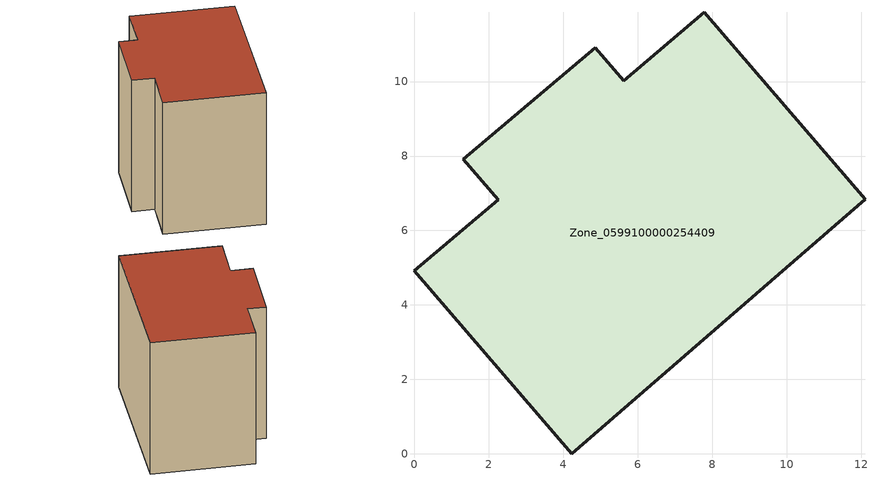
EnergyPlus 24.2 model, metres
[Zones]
Zone_0599100000254409
 floor ground (C_G): 1.32,7.91 4.86,10.91 5.62,10.02 7.79,11.86 12.1,6.84 4.23,0 0,4.92 2.25,6.82 z0
 wall outside (C_F): 4.23,0 12.1,6.84 7.79,11.86 5.62,10.02 4.86,10.91 1.32,7.91 2.25,6.82 0,4.92 4.23,0 z0:9.52
 roof outside (C_R): 4.86,10.91 1.32,7.91 2.25,6.82 0,4.92 4.23,0 12.1,6.84 7.79,11.86 5.62,10.02 z9.52
[BUILDING]
Pand.0599100000254409: North Axis=0; Terrain=City; Loads Convergence Tolerance Value=0.04; Temperature Convergence Tolerance Value=0.4; Solar Distribution=FullExterior; Maximum Number of Warmup Days=25; Minimum Number of Warmup Days=1
[Site:Location]
Rotterdam.The.Hague.AP_ZH_NLD Design_Conditions: Latitude=51.96; Longitude=4.45; Time Zone=1; Elevation=-4.5
[SITE:GROUNDTEMPERATURE:BUILDINGSURFACE]
18, 18, 18, 18, 18, 18, 18, 18, 18, 18, 18, 18
[MATERIAL] Thermal Absorptance=0.9; Solar Absorptance=0.7; Visible Absorptance=0.7
Name | Roughness | Thickness | Conductivity | Density | Specific Heat
G.TI.1946 | MediumSmooth | 0.15 | 1 | 540 | 1210
F.TI.1946 | Rough | 0.3 | 0.857143 | 1920 | 840
R.TI.1946 | MediumRough | 0.2 | 0.1 | 1500 | 1000
[CONSTRUCTION]
C_G: G.TI.1946
C_F: F.TI.1946
C_R: R.TI.1946
[ZONE]
Zone_0599100000254409: Type=1; Multiplier=1; Ceiling Height=Autocalculate; Volume=Autocalculate; Floor Area=autocalculate; Part of Total Floor Area=Yes
[ZONEINFILTRATION:DESIGNFLOWRATE]
Infil_Zone_0599100000254409: Zone or ZoneList or Space or SpaceList=Zone_0599100000254409; Schedule=AlwaysOn; Design Flow Rate Calculation Method=Flow/Area; Flow Rate per Floor Area=0.003; Constant Term Coefficient=1; Temperature Term Coefficient=0; Velocity Term Coefficient=0; Velocity Squared Term Coefficient=0
[HVACTEMPLATE:ZONE:IDEALLOADSAIRSYSTEM]
Zone_0599100000254409: Maximum Heating Supply Air Temperature=50; Minimum Cooling Supply Air Temperature=13; Maximum Heating Supply Air Humidity Ratio=0.0156; Minimum Cooling Supply Air Humidity Ratio=0.0077; Heating Limit=NoLimit; Cooling Limit=NoLimit; Dehumidification Control Type=ConstantSensibleHeatRatio; Cooling Sensible Heat Ratio=0.7; Dehumidification Setpoint=60; Humidification Control Type=None; Humidification Setpoint=30; Outdoor Air Method=None; Outdoor Air Flow Rate per Person=0.00944; Outdoor Air Flow Rate per Zone Floor Area=0; Outdoor Air Flow Rate per Zone=0; Demand Controlled Ventilation Type=None; Outdoor Air Economizer Type=NoEconomizer; Heat Recovery Type=None; Sensible Heat Recovery Effectiveness=0.7; Latent Heat Recovery Effectiveness=0.65
[ZONECONTROL:THERMOSTAT]
ThermostatControl_Zone_0599100000254409: Zone or ZoneList=Zone_0599100000254409; Control Type Schedule=DualSetpointControlType; Control 1=Thermostat_Zone_0599100000254409; Temperature Difference Between Cutout And Setpoint=0
[THERMOSTATSETPOINT:DUALSETPOINT]
Thermostat_Zone_0599100000254409: Heating Setpoint Temperature Schedule=HeatingSetpoint_Zone_0599100000254409; Cooling Setpoint Temperature Schedule=CoolingSetpoint_Zone_0599100000254409
[SCHEDULE:COMPACT]
HeatingSetpoint_Zone_0599100000254409: Through: 12/31, For: AllDays, Until: 24:00, 21
CoolingSetpoint_Zone_0599100000254409: Through: 12/31, For: AllDays, Until: 24:00, 24
DualSetpointControlType: Through: 12/31, For: AllDays, Until: 24:00, 4
AlwaysOn: Through: 12/31, For: AllDays, Until: 24:00, 1
